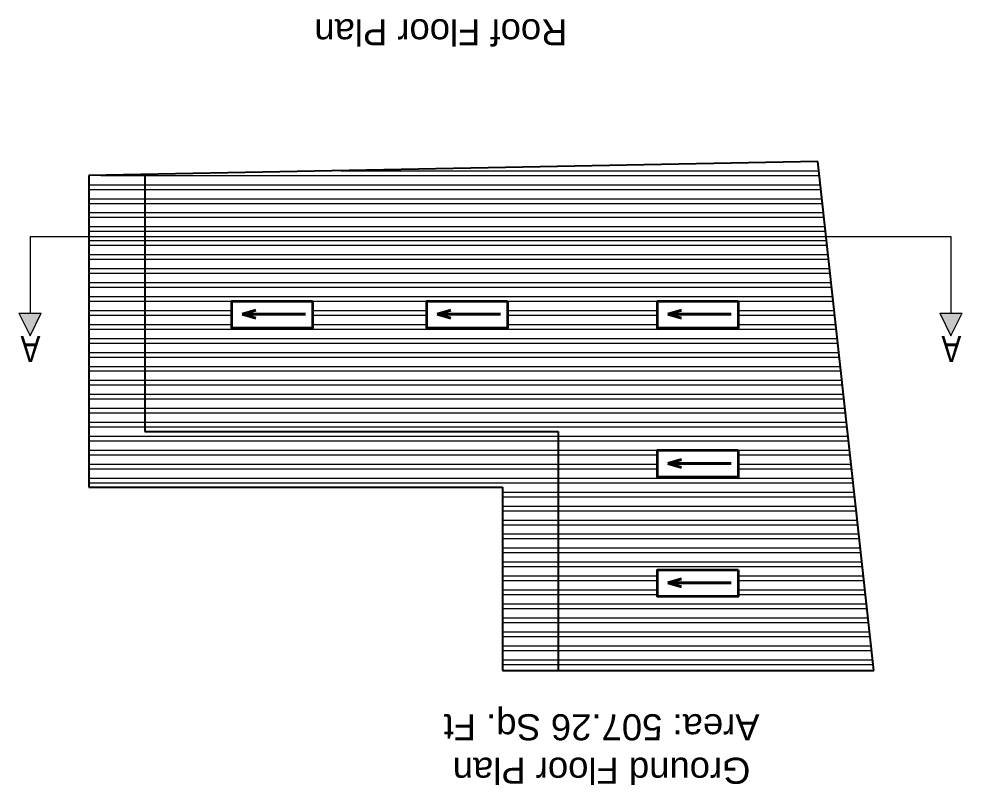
# Model space of a CAD drawing. Header units: inches. Extents: x 392906 to 410488, y -52747 to -40742.
# Drawn here: x 400133 to 400639, y -50779 to -50367 of the extents above; entities that cross this region are included whole.
import ezdxf

# ---------------------------------------------------------------- set-up
doc = ezdxf.new("R2010")
doc.units = ezdxf.units.IN
doc.header["$LTSCALE"] = 2
doc.header["$MEASUREMENT"] = 0
doc.layers.get('0').update_dxf_attribs({"linetype": 'CONTINUOUS'})
for name, color, linetype, lineweight in [('DIM_LINE', 173, 'CONTINUOUS', 20), ('door', 20, 'CONTINUOUS', 35), ('WALL - A', 1, 'CONTINUOUS', 40)]:
    doc.layers.add(name, color=color, linetype=linetype, lineweight=lineweight)
doc.styles.get("Standard").update_dxf_attribs({"font": 'ARIALN.TTF'})

msp = doc.modelspace()

# ---------------------------------------------------------------- hatches: boundary and pattern name
at = {"linetype": 'ByBlock', "lineweight": 5}
for points in [[(400138.77, -50537.43), (400132.77, -50525.43), (400144.77, -50525.43)], [(400633.09, -50537.43), (400627.09, -50525.43), (400639.09, -50525.43)]]:
    msp.add_hatch(color=7, dxfattribs=at).paths.add_polyline_path(points)
at = {"layer": 'DIM_LINE'}
h = msp.add_hatch(dxfattribs=at)
h.set_pattern_fill('ANSI32', color=256, scale=20, angle=315)
h.set_pattern_definition([(360, (796752.605, -101516.391), (1e-15, 7.5), []), (360, (796755.105, -101518.891), (1e-15, 7.5), [])])
h.paths.add_polyline_path([(400200.32, -50588.78), (400422.32, -50588.78), (400422.32, -50717.1), (400591.7, -50717.1), (400566.01, -50484.26), (400200.32, -50484.26)])
h.paths.add_polyline_path([(400518.9, -50598.96), (400518.9, -50613.41), (400475.57, -50613.41), (400475.57, -50598.96)], flags=16)
h.paths.add_polyline_path([(400518.9, -50533.34), (400475.57, -50533.34), (400475.57, -50518.89), (400518.9, -50518.89)], flags=16)
h.paths.add_polyline_path([(400518.9, -50663.08), (400518.9, -50677.53), (400475.57, -50677.53), (400475.57, -50663.08)], flags=16)
h.paths.add_polyline_path([(400395.1, -50533.34), (400351.78, -50533.34), (400351.78, -50518.89), (400395.1, -50518.89)], flags=16)
h.paths.add_polyline_path([(400290.44, -50533.34), (400247.12, -50533.34), (400247.12, -50518.89), (400290.44, -50518.89)], flags=16)
h.paths.add_polyline_path([(400200.32, -50484.26), (400566.01, -50484.26), (400561.56, -50443.93), (400200.32, -50450.93)])
h.paths.add_polyline_path([(400170.32, -50618.78), (400392.32, -50618.78), (400392.32, -50717.1), (400422.32, -50717.1), (400422.32, -50588.78), (400200.32, -50588.78), (400200.32, -50484.26), (400170.32, -50484.26)])
h.paths.add_polyline_path([(400170.32, -50484.26), (400200.32, -50484.26), (400200.32, -50450.93), (400170.32, -50451.51)])

# ---------------------------------------------------------------- linework, layer by layer
at = {"ltscale": 0.5}
for p, q in [((400561.56, -50443.93), (400170.32, -50451.51)), ((400591.7, -50717.1), (400561.56, -50443.93)), ((400170.32, -50451.51), (400170.32, -50618.78)), ((400200.32, -50450.93), (400200.32, -50588.78)), ((400200.32, -50588.78), (400422.32, -50588.78)), ((400422.32, -50588.78), (400422.32, -50717.1)), ((400170.32, -50618.78), (400392.32, -50618.78)), ((400392.32, -50618.78), (400392.32, -50717.1)), ((400392.32, -50717.1), (400591.7, -50717.1))]:
    msp.add_line(p, q, dxfattribs=at)
at = {"color": 7, "linetype": 'ByBlock', "lineweight": 5}
for p, q in [((400138.77, -50484.26), (400633.09, -50484.26)), ((400138.77, -50484.26), (400138.77, -50525.43)), ((400633.09, -50484.26), (400633.09, -50525.43)), ((400132.77, -50525.43), (400144.77, -50525.43)), ((400132.77, -50525.43), (400138.77, -50537.43)), ((400138.77, -50537.43), (400144.77, -50525.43)), ((400627.09, -50525.43), (400639.09, -50525.43)), ((400627.09, -50525.43), (400633.09, -50537.43)), ((400633.09, -50537.43), (400639.09, -50525.43))]:
    msp.add_line(p, q, dxfattribs=at)
at = {"layer": 'DIM_LINE'}
for points in [[(400247.12, -50518.89), (400247.12, -50533.34), (400290.44, -50533.34), (400290.44, -50518.89)], [(400351.78, -50518.89), (400351.78, -50533.34), (400395.1, -50533.34), (400395.1, -50518.89)], [(400475.57, -50518.89), (400475.57, -50533.34), (400518.9, -50533.34), (400518.9, -50518.89)], [(400475.57, -50598.96), (400475.57, -50613.41), (400518.9, -50613.41), (400518.9, -50598.96)], [(400475.57, -50663.08), (400475.57, -50677.53), (400518.9, -50677.53), (400518.9, -50663.08)]]:
    msp.add_lwpolyline(points, close=True, dxfattribs=at)
at = {"layer": 'door', "ltscale": 0.5}
for points in [[(400290.44, -50518.89), (400290.44, -50533.34), (400247.12, -50533.34), (400247.12, -50518.89)], [(400395.1, -50518.89), (400395.1, -50533.34), (400351.78, -50533.34), (400351.78, -50518.89)], [(400518.9, -50518.89), (400518.9, -50533.34), (400475.57, -50533.34), (400475.57, -50518.89)], [(400518.9, -50598.96), (400518.9, -50613.41), (400475.57, -50613.41), (400475.57, -50598.96)], [(400518.9, -50663.08), (400518.9, -50677.53), (400475.57, -50677.53), (400475.57, -50663.08)]]:
    msp.add_lwpolyline(points, close=True, dxfattribs=at)
at = {"layer": 'WALL - A'}
for p, q in [((400252.71, -50525.92), (400260, -50523.79)), ((400357.36, -50525.92), (400364.66, -50523.79)), ((400481.16, -50525.92), (400488.46, -50523.79)), ((400286.68, -50525.92), (400252.71, -50525.92)), ((400252.71, -50525.92), (400260, -50528.04)), ((400391.34, -50525.92), (400357.36, -50525.92)), ((400357.36, -50525.92), (400364.66, -50528.04)), ((400515.14, -50525.92), (400481.16, -50525.92)), ((400481.16, -50525.92), (400488.46, -50528.04)), ((400481.16, -50605.99), (400488.46, -50603.87)), ((400515.14, -50605.99), (400481.16, -50605.99)), ((400481.16, -50605.99), (400488.46, -50608.12)), ((400481.16, -50670.11), (400488.46, -50667.98)), ((400515.14, -50670.11), (400481.16, -50670.11)), ((400481.16, -50670.11), (400488.46, -50672.23))]:
    msp.add_line(p, q, dxfattribs=at)

# ---------------------------------------------------------------- texts
at = {"color": 7, "linetype": 'ByBlock', "lineweight": 5, "char_height": 14, "rotation": 180}
for s, insert, width, attachment_point in [('{\\fArial CE|b0|i0|c0|p34;Roof\\fArial CE|b0|i0|c238|p34; Floor Plan}', (400359.3, -50374.46), 235.547, 5), ('A', (400133.65, -50551.53), 26.5803, 3), ('A', (400627.97, -50551.53), 26.5803, 3), ('{\\fArial CE|b0|i0|c238|p34;Ground Floor Plan\\PArea: \\fArial CE|b0|i0|c0|p34;507.26\\fArial CE|b0|i0|c238|p34; Sq. Ft}', (400445.56, -50757.18), 235.547, 5)]:
    msp.add_mtext(s, dxfattribs=dict(at, insert=insert, width=width, attachment_point=attachment_point))

doc.saveas('drawing.dxf')
